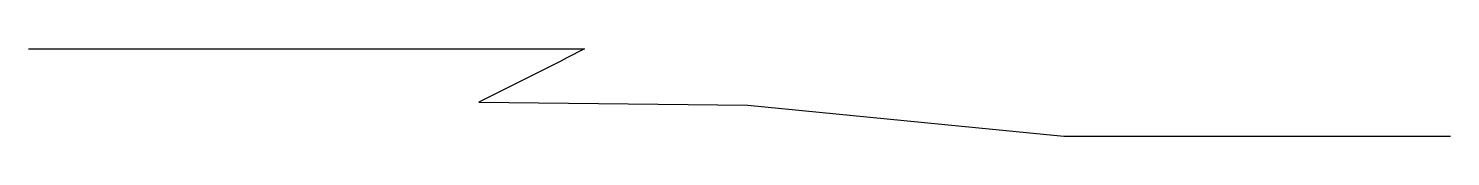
# Model space of a CAD drawing. Header units: metres. Extents: x -169 to 304, y 1601 to 1630.
import ezdxf

# ---------------------------------------------------------------- set-up
doc = ezdxf.new("R2010")
doc.units = ezdxf.units.M

msp = doc.modelspace()

# ---------------------------------------------------------------- linework, layer by layer
at = {"color": 5, "linetype": 'Continuous'}
msp.add_lwpolyline([(-169.42, 1630), (15.82, 1630), (9.86, 1627), (7.88, 1626), (-9.38, 1617.31), (-15.42, 1614.29), (-19.42, 1612.29), (70.2, 1611.29), (175.37, 1601.03), (304.19, 1601.03)], dxfattribs=at)

doc.saveas('drawing.dxf')
